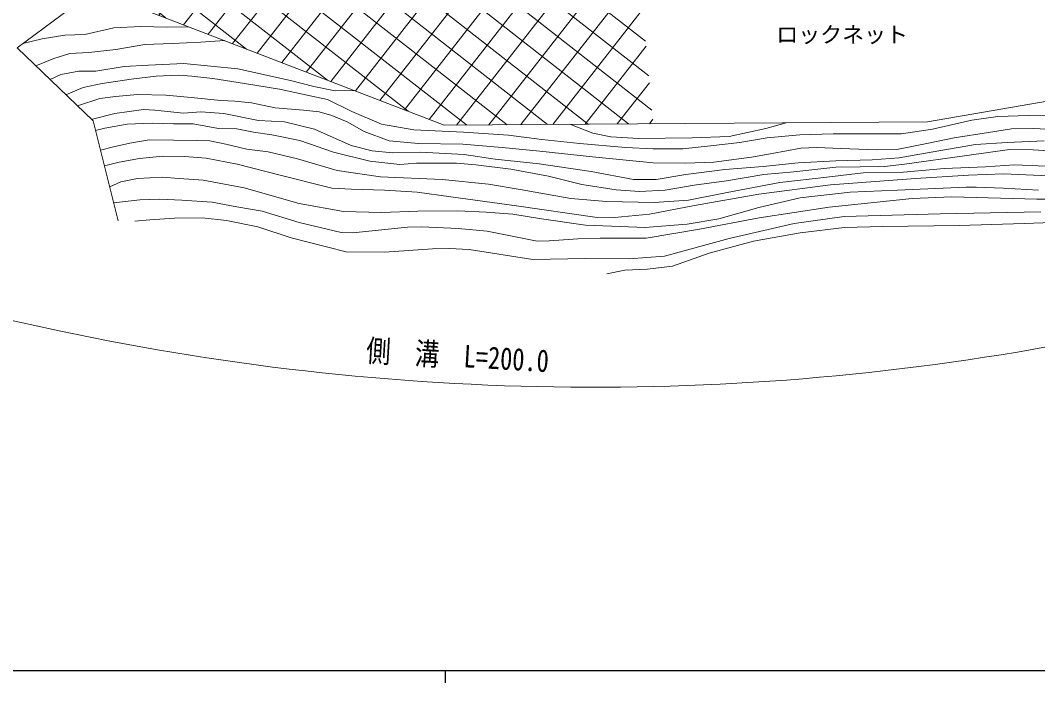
# Model space of a CAD drawing. Units: millimetres at full size, sheet at 1:1000; details may follow other scales. Extents: x 40000 to 680000, y 20000 to 380000.
# Drawn here: x 133174 to 216560, y 204000 to 258329 of the extents above; entities that cross this region are included whole.
import ezdxf
from ezdxf.enums import TextEntityAlignment as Align

# ---------------------------------------------------------------- set-up
doc = ezdxf.new("R2010")
doc.units = ezdxf.units.MM
doc.header["$LTSCALE"] = 1000
for name, color, linetype, lineweight in [('M-BGD', 7, 'Continuous', 13), ('M-STR-HTXT', 7, 'Continuous', 13), ('M-TTL-BAND', 7, 'Continuous', 25)]:
    doc.layers.add(name, color=color, linetype=linetype, lineweight=lineweight)
doc.styles.add('ＭＳ ゴシック', font='')
doc.styles.get('ＭＳ ゴシック').set_extended_font_data('MS Gothic')

msp = doc.modelspace()

# ---------------------------------------------------------------- hatches: boundary and pattern name
at = {"layer": 'M-BGD'}
h = msp.add_hatch(dxfattribs=at)
h.set_pattern_fill('USER', color=256, style=0, pattern_type=2)
h.set_pattern_definition([(52, (0, -0), (-1626.257, 1270.571), []), (142, (0, -0), (-1270.571, -1626.257), [])])
h.paths.add_polyline_path([(184001, 261146), (172716, 259775), (172545, 259284), (169341, 258706), (158854, 260946), (157249, 261968), (151617, 262849), (140602, 265937), (141261, 260009), (167900, 249733), (185050, 249854)])

# ---------------------------------------------------------------- linework, layer by layer
for points in [[(140602, 265937), (141261, 260009), (167900, 249733), (207517, 250012), (234896, 254722), (236844, 248374), (248099, 249305), (247617, 255138), (251192, 256455), (251135, 270765), (260015, 273927)], [(141028, 262108), (132905, 256062), (139131, 250095), (141196, 241888)], [(133390, 256424), (134961, 256812), (136808, 257113), (138467, 257169), (140841, 257716), (143047, 257810), (145177, 257772), (146963, 257809)], [(134439, 254592), (135922, 255192), (137241, 255606), (138787, 255700), (140992, 255926), (143386, 256341), (145629, 256435), (147966, 256529), (149911, 256672)], [(135606, 253473), (136488, 253887), (137977, 254151), (139372, 254170), (141690, 254546), (143669, 254659), (146572, 254791), (151002, 254358), (155323, 253396), (157227, 252906), (158980, 252549), (160518, 252581)], [(219350, 250481), (215807, 250516), (213286, 250447), (211158, 250136), (207930, 249394), (205387, 249030), (202987, 249030), (199807, 249014), (197077, 248945), (194380, 248684), (192153, 248304), (189733, 248027), (187469, 247802), (185035, 247785), (182773, 247905), (179022, 248216), (175914, 248561), (173182, 248923), (169487, 249165), (165429, 249355), (162784, 249803), (160348, 250858), (158345, 251824), (156929, 252135), (154425, 252687), (151554, 253154), (148947, 253568), (147238, 253741), (146150, 253827), (144319, 253758), (142262, 253499), (139879, 253137), (138325, 252826), (136911, 252223)], [(218333, 249341), (216254, 249444), (214417, 249427), (212525, 249115), (209718, 248682), (207480, 248231), (205019, 247746), (203369, 247711), (200423, 247815), (198462, 247901), (197145, 247832), (194803, 247398), (193105, 247103), (190018, 246687), (187675, 246600), (185055, 246637), (180081, 247139), (175763, 247591), (172657, 247902), (169434, 248162), (165807, 248231), (163394, 248457), (161366, 249202), (159962, 249999), (158715, 250518), (157675, 250830), (156375, 250951), (154053, 251142), (152112, 251575), (150743, 251696), (149599, 251748), (147173, 251990), (145093, 252198), (142786, 252250), (140966, 252077), (139684, 251904), (137853, 251321)], [(217085, 248458), (214069, 248302), (211466, 248145), (207844, 247504), (205207, 247053), (202989, 246897), (200026, 246793), (196918, 246654), (194058, 246343), (190922, 246083), (187715, 245685), (185300, 245285), (183428, 245285), (179962, 245926), (175712, 246550), (172090, 246948), (169560, 247312), (165950, 247503), (163680, 247469), (162016, 247624), (160283, 248075), (157285, 249408), (154837, 250016), (152688, 250120), (149863, 250691), (147974, 250830), (146548, 250710), (144208, 250952), (143255, 251004), (140915, 250692), (139096, 250235)], [(218838, 247552), (216197, 247708), (214240, 247726), (210748, 247237), (205647, 246536), (204006, 246344), (200006, 246290), (196567, 245906), (194106, 245679), (191047, 245156), (188393, 244807), (186032, 244404), (183937, 244282), (182017, 244422), (179206, 244876), (176477, 245557), (173370, 246115), (170520, 246483), (168931, 246605), (165649, 246622), (164270, 246517), (161826, 246779), (158836, 247514), (156078, 248473), (153774, 248927), (152286, 249154), (150906, 249433), (149423, 249468), (147345, 249834), (145722, 249851), (143976, 249886), (141916, 249817), (140100, 249485), (139333, 249292)], [(178206, 249805), (180086, 249072), (181577, 248774), (183844, 248625), (188228, 248684), (191271, 248804), (194283, 249459), (195954, 249931)], [(217261, 246358), (214675, 246464), (212284, 246305), (208886, 246164), (205563, 245883), (202270, 245812), (199281, 245460), (195425, 245037), (191099, 244211), (187948, 243578), (185116, 243385), (181213, 243473), (178286, 243702), (174153, 244440), (171546, 244880), (167748, 245266), (162697, 245495), (159144, 246005), (155904, 246972), (153494, 247535), (151736, 247763), (150013, 248185), (148694, 248449), (147709, 248484), (145722, 248501), (143735, 248519), (142152, 248255), (140815, 247956), (139738, 247685)], [(217437, 245572), (213795, 245732), (210897, 245642), (206538, 245360), (199580, 244828), (193703, 244070), (188439, 243133), (184750, 242428), (181868, 242162), (180262, 242179), (173853, 243114), (168464, 243857), (165693, 244245), (163025, 244386), (160324, 244474), (158698, 244565), (154462, 245640), (150945, 246541), (148404, 247035), (146621, 247158), (144856, 247176), (142932, 247000), (141273, 246700), (140062, 246395)], [(216628, 244403), (213748, 244570), (211509, 244648), (210711, 244647), (205036, 244412), (201204, 244233), (197105, 243761), (193702, 242978), (190430, 242049), (187844, 241602), (186422, 241501), (184391, 241323), (182332, 241413), (179511, 241524), (175890, 242039), (173529, 242442), (171346, 242587), (169036, 242699), (165745, 242688), (162778, 242576), (159651, 242643), (156035, 243303), (151533, 244603), (148162, 245207), (146180, 245364), (144792, 245476), (142777, 245353), (141400, 245084), (140499, 244660)], [(219131, 243647), (216479, 243647), (209529, 243845), (206277, 243717), (199475, 242996), (193738, 242131), (188849, 241211), (184478, 240470), (180690, 240470), (178868, 240416), (176522, 240254), (175539, 240217), (171426, 241029), (169063, 241245), (166068, 241389), (164913, 241371), (160439, 240903), (159474, 240923), (156029, 241734), (152998, 242672), (150923, 243032), (148903, 243411), (146413, 243591), (144609, 243663), (142967, 243609), (140830, 243346)], [(239087, 243661), (237248, 243624), (234555, 243289), (231824, 242992), (228277, 242287), (225119, 241953), (220841, 241843), (215454, 241676), (210160, 241490), (203840, 241416), (200720, 241341), (197095, 240893), (193268, 240225), (189621, 239221), (186630, 238163), (184587, 237922), (182711, 237848), (181243, 237532)], [(216816, 242615), (208577, 242466), (200713, 242228), (196611, 241671), (191283, 240441), (185971, 238971), (183081, 238770), (179461, 238788), (175175, 238714), (169957, 239541), (168340, 239614), (166962, 239596), (163030, 239302), (159882, 239340), (155381, 240478), (152653, 241401), (150062, 241916), (148078, 242118), (145799, 242099), (143797, 241952), (142547, 241842)]]:
    msp.add_lwpolyline(points, dxfattribs=at)
at = {"layer": 'M-STR-HTXT'}
msp.add_line((103847, 240000), (136356, 232861), dxfattribs=at)
msp.add_arc((180190, 438019), 209788, 257.9395, 281.76423, dxfattribs=at)
at = {"layer": 'M-TTL-BAND'}
for p, q in [((40000, 205000), (579000, 205000)), ((168000, 205000), (168000, 204000))]:
    msp.add_line(p, q, dxfattribs=at)

# ---------------------------------------------------------------- texts
at = {"layer": 'M-BGD', "style": 'ＭＳ ゴシック'}
msp.add_text('ロックネット', height=1320, dxfattribs=at).set_placement((200534, 257160), align=Align.MIDDLE_CENTER)
at = {"layer": 'M-STR-HTXT', "style": 'ＭＳ ゴシック', "width": 0.8}
msp.add_text('側\u3000溝\u3000L=200.0', height=1833, rotation=356.635, dxfattribs=at).set_placement((168927, 229359), align=Align.BOTTOM_CENTER)

doc.saveas('drawing.dxf')
